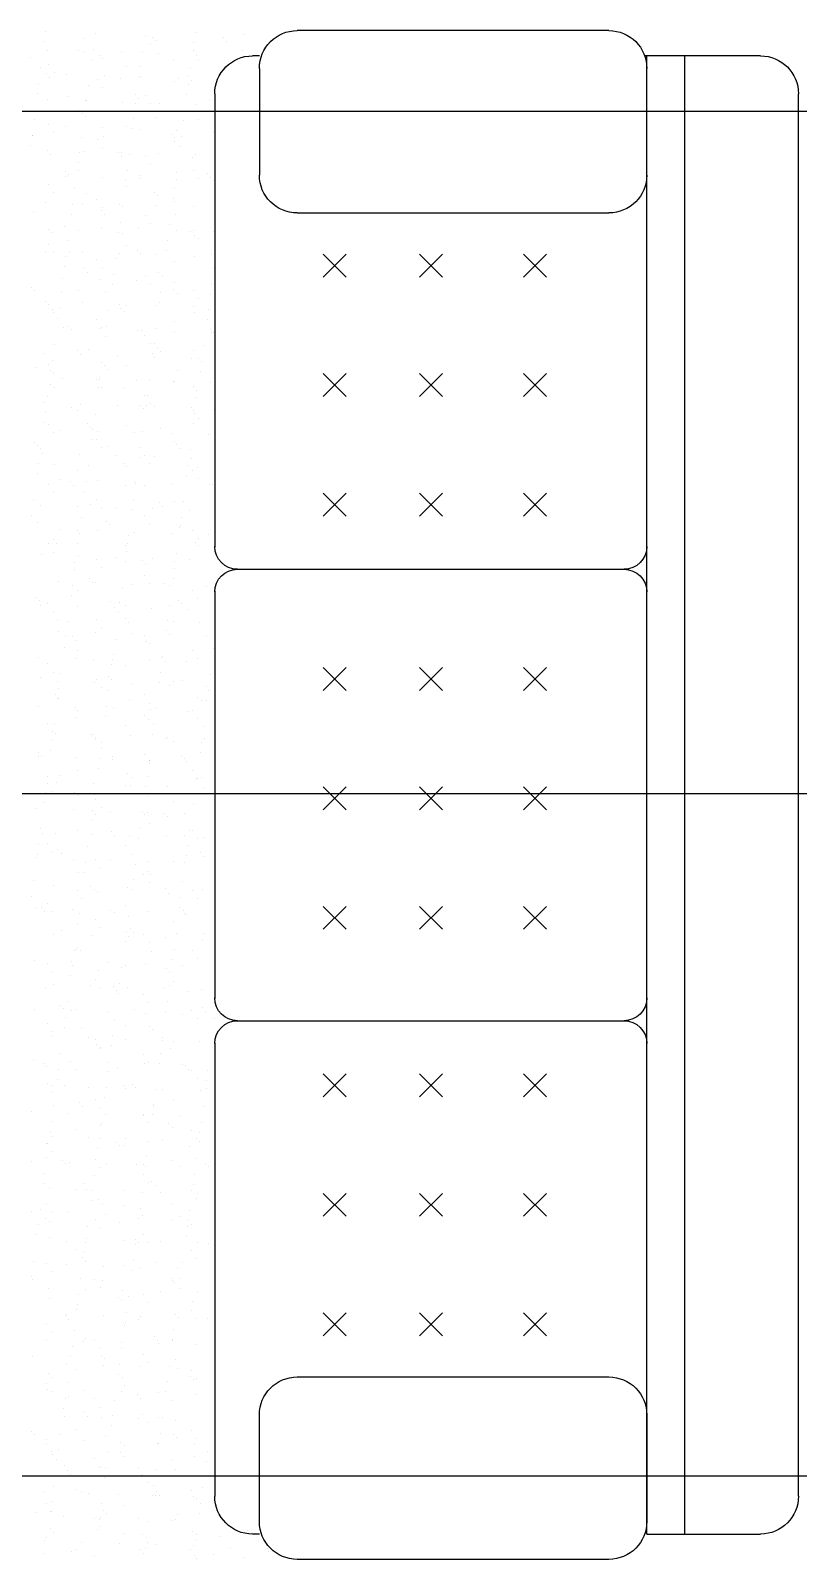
# Model space of a CAD drawing. Header units: millimetres. Extents: x 1203 to 40067, y 460 to 24960.
# Drawn here: x 18216 to 19229, y 14250 to 16267 of the extents above; entities that cross this region are included whole.
import ezdxf

# ---------------------------------------------------------------- set-up
doc = ezdxf.new("R2010")
doc.units = ezdxf.units.MM
for name, color, linetype in [('DOTE', 1, 'Continuous'), ('JJ', 252, 'Continuous'), ('LVTRY', 6, 'Continuous'), ('SPACE', 3, 'Continuous')]:
    doc.layers.add(name, color=color, linetype=linetype)
doc.styles.add('DIM_FONT', font='SIMPLEX.shx', dxfattribs={"width": 0.8})

# ---------------------------------------------------------------- blocks, each defined once
blk = doc.blocks.new('_C0FZY')
at = {"layer": 'JJ', "color": 8}
for p, q in [((250, 83.4), (661.1, 83.4)), ((992.9, 82.3), (992.9, 82.3)), ((730.5, 77.6), (730.5, 77.6)), ((754.8, 69.2), (754.8, 69.2)), ((758.6, 74.5), (758.6, 74.5)), ((795.9, 80.4), (795.9, 80.4)), ((797.6, 67.2), (797.6, 67.2)), ((848, 70.2), (848, 70.2)), ((852.3, 74.8), (852.3, 74.8)), ((854.5, 66.3), (854.5, 66.3)), ((861.3, 77), (861.3, 77)), ((927.5, 79.5), (927.5, 79.5)), ((942.5, 72.6), (942.5, 72.6)), ((994.7, 69.1), (994.7, 69.1)), ((50, 50), (202.8, 50)), ((150, -1900), (150, 50)), ((200, -1900), (200, 50)), ((711.1, 50), (720, 50)), ((733.2, 57), (733.2, 57)), ((790.9, 45.8), (790.9, 45.8)), ((794.5, 50.9), (794.5, 50.9)), ((797.7, 56.5), (797.7, 56.5)), ((824.8, 44.9), (824.8, 44.9)), ((843.5, 52.5), (843.5, 52.5)), ((864.8, 56.1), (864.8, 56.1)), ((892.4, 54.1), (892.4, 54.1)), ((918, 45.9), (918, 45.9)), ((922.3, 50.5), (922.3, 50.5)), ((930.2, 58.9), (930.2, 58.9)), ((932, 45.6), (932, 45.6)), ((941.4, 55.7), (941.4, 55.7)), ((949.6, 57), (949.6, 57)), ((990.3, 57.3), (990.3, 57.3)), ((1012.5, 48.4), (1012.5, 48.4)), ((200, -107.2), (200, 33.4)), ((711.1, 33.4), (711.1, -107.2)), ((802.2, 32.7), (802.2, 32.7)), ((804.6, 22.8), (804.6, 22.8)), ((818, 20.3), (818, 20.3)), ((867, 21.9), (867, 21.9)), ((867.6, 35.4), (867.6, 35.4)), ((869.3, 22.2), (869.3, 22.2)), ((886, 36.5), (886, 36.5)), ((894.8, 20.6), (894.8, 20.6)), ((915.9, 23.5), (915.9, 23.5)), ((964.9, 25.1), (964.9, 25.1)), ((981.8, 28.2), (981.8, 28.2)), ((988, 21.6), (988, 21.6)), ((988.6, 38.9), (988.6, 38.9)), ((992.3, 26.3), (992.3, 26.3)), ((999.2, 34.6), (999.2, 34.6)), ((0, -1850), (0, 0)), ((770, 0), (770, -598.2)), ((800.3, 18.1), (800.3, 18.1)), ((804.9, 12), (804.9, 12)), ((822.4, 16), (822.4, 16)), ((918.2, 7.7), (918.2, 7.7)), ((925, 18.4), (925, 18.4)), ((936.5, 11.1), (936.5, 11.1)), ((1001.9, 13.9), (1001.9, 13.9)), ((1003.7, 0.7), (1003.7, 0.7)), ((777.1, -7.2), (777.1, -7.2)), ((794.2, -14.1), (794.2, -14.1)), ((806.6, -1.2), (806.6, -1.2)), ((843.2, -12.5), (843.2, -12.5)), ((854.6, -12.8), (854.6, -12.8)), ((861.4, -2.1), (861.4, -2.1)), ((870.3, -6.2), (870.3, -6.2)), ((873.8, -12.3), (873.8, -12.3)), ((874.6, -1.5), (874.6, -1.5)), ((892.1, -10.9), (892.1, -10.9)), ((939.2, -9.5), (939.2, -9.5)), ((941, -9.3), (941, -9.3)), ((964.8, -3.7), (964.8, -3.7)), ((990, -7.7), (990, -7.7)), ((791, -33.3), (791, -33.3)), ((797.8, -22.6), (797.8, -22.6)), ((811.2, -35.7), (811.2, -35.7)), ((847.1, -31.5), (847.1, -31.5)), ((876.6, -32.9), (876.6, -32.9)), ((940.3, -30.5), (940.3, -30.5)), ((941, -22.7), (941, -22.7)), ((944.6, -25.8), (944.6, -25.8)), ((949.7, -22.1), (949.7, -22.1)), ((988.8, -40.2), (988.8, -40.2)), ((1008.2, -33.8), (1008.2, -33.8)), ((771.6, -49.9), (771.6, -49.9)), ((813.9, -56.4), (813.9, -56.4)), ((820.5, -48.3), (820.5, -48.3)), ((822.6, -58.3), (822.6, -58.3)), ((826.9, -53.6), (826.9, -53.6)), ((869.5, -46.7), (869.5, -46.7)), ((878.3, -46.2), (878.3, -46.2)), ((886.1, -42.6), (886.1, -42.6)), ((917.1, -55.8), (917.1, -55.8)), ((918.4, -45.1), (918.4, -45.1)), ((945.5, -57.2), (945.5, -57.2)), ((967.3, -43.5), (967.3, -43.5)), ((982, -50.9), (982, -50.9)), ((1010.3, -54.8), (1010.3, -54.8)), ((1010.9, -54.5), (1010.9, -54.5)), ((795.1, -80.6), (795.1, -80.6)), ((815.6, -69.6), (815.6, -69.6)), ((822.5, -63.1), (822.5, -63.1)), ((844, -79), (844, -79)), ((882.8, -80.7), (882.8, -80.7)), ((893, -77.4), (893, -77.4)), ((896.9, -77.9), (896.9, -77.9)), ((918.3, -71.4), (918.3, -71.4)), ((925.2, -60.7), (925.2, -60.7)), ((941.9, -75.8), (941.9, -75.8)), ((948.2, -77.9), (948.2, -77.9)), ((987.1, -80.1), (987.1, -80.1)), ((990.8, -74.2), (990.8, -74.2)), ((1012.7, -67.7), (1012.7, -67.7)), ((799.4, -83.5), (799.4, -83.5)), ((854.7, -91.9), (854.7, -91.9)), ((861.6, -81.2), (861.6, -81.2)), ((892.6, -82.5), (892.6, -82.5)), ((950, -91.1), (950, -91.1)), ((771.3, -114.9), (771.3, -114.9)), ((774.9, -110.3), (774.9, -110.3)), ((779.2, -105.6), (779.2, -105.6)), ((791.1, -112.4), (791.1, -112.4)), ((798, -101.7), (798, -101.7)), ((820.2, -104.1), (820.2, -104.1)), ((820.2, -113.3), (820.2, -113.3)), ((869.1, -111.7), (869.1, -111.7)), ((869.4, -107.8), (869.4, -107.8)), ((885.6, -101.3), (885.6, -101.3)), ((887.3, -114.5), (887.3, -114.5)), ((918.1, -110.1), (918.1, -110.1)), ((949.9, -101.2), (949.9, -101.2)), ((962.6, -106.8), (962.6, -106.8)), ((966.9, -102.2), (966.9, -102.2)), ((967, -108.5), (967, -108.5)), ((988.9, -119.3), (988.9, -119.3)), ((822.9, -124.7), (822.9, -124.7)), ((824.6, -137.9), (824.6, -137.9)), ((844.9, -134.6), (844.9, -134.6)), ((849.2, -129.9), (849.2, -129.9)), ((886.3, -121.7), (886.3, -121.7)), ((925.3, -139.8), (925.3, -139.8)), ((939.4, -132.1), (939.4, -132.1)), ((954.5, -125.6), (954.5, -125.6)), ((982.1, -130), (982.1, -130)), ((661.1, -157.2), (250, -157.2)), ((797.5, -149.2), (797.5, -149.2)), ((821.7, -159.9), (821.7, -159.9)), ((822.7, -142.2), (822.7, -142.2)), ((846.5, -147.6), (846.5, -147.6)), ((861.7, -160.3), (861.7, -160.3)), ((891.8, -149), (891.8, -149)), ((895.4, -146), (895.4, -146)), ((914.9, -158.9), (914.9, -158.9)), ((918.5, -150.5), (918.5, -150.5)), ((919.2, -154.2), (919.2, -154.2)), ((944.4, -144.4), (944.4, -144.4)), ((957.2, -146.3), (957.2, -146.3)), ((959, -159.5), (959, -159.5)), ((993.3, -142.8), (993.3, -142.8)), ((1009.4, -156.4), (1009.4, -156.4)), ((772.1, -181.4), (772.1, -181.4)), ((798.1, -180.8), (798.1, -180.8)), ((821, -179.8), (821, -179.8)), ((829.2, -172.4), (829.2, -172.4)), ((854.9, -171), (854.9, -171)), ((870, -178.2), (870, -178.2)), ((894.6, -169.7), (894.6, -169.7)), ((918.9, -176.6), (918.9, -176.6)), ((950, -180.3), (950, -180.3)), ((967.9, -175), (967.9, -175)), ((989.2, -178.5), (989.2, -178.5)), ((791.3, -191.5), (791.3, -191.5)), ((797.2, -186.7), (797.2, -186.7)), ((801.5, -182), (801.5, -182)), ((831.9, -193.1), (831.9, -193.1)), ((886.4, -200.8), (886.4, -200.8)), ((891.7, -184.2), (891.7, -184.2)), ((896.3, -182.9), (896.3, -182.9)), ((963.5, -194), (963.5, -194)), ((984.9, -183.2), (984.9, -183.2)), ((989.1, -198.4), (989.1, -198.4)), ((362.5, -241.8), (332.3, -211.6)), ((362.5, -211.6), (332.3, -241.8)), ((499.7, -241.8), (469.5, -211.6)), ((499.7, -211.6), (469.5, -241.8)), ((626.7, -241.8), (596.5, -211.6)), ((626.7, -211.6), (596.5, -241.8)), ((774, -212), (774, -212)), ((797.2, -214.2), (797.2, -214.2)), ((822.8, -221.3), (822.8, -221.3)), ((833.6, -206.3), (833.6, -206.3)), ((846.2, -212.6), (846.2, -212.6)), ((867.2, -211), (867.2, -211)), ((871.5, -206.3), (871.5, -206.3)), ((895.1, -211), (895.1, -211)), ((900.8, -217.4), (900.8, -217.4)), ((925.5, -218.9), (925.5, -218.9)), ((944.1, -209.4), (944.1, -209.4)), ((961.7, -208.5), (961.7, -208.5)), ((966.2, -214.6), (966.2, -214.6)), ((982.2, -209.1), (982.2, -209.1)), ((993, -207.8), (993, -207.8)), ((770.9, -229.7), (770.9, -229.7)), ((838.2, -240.8), (838.2, -240.8)), ((844, -236.2), (844, -236.2)), ((861.9, -239.4), (861.9, -239.4)), ((903.6, -238), (903.6, -238)), ((918.6, -229.6), (918.6, -229.6)), ((937.2, -235.3), (937.2, -235.3)), ((941.5, -230.6), (941.5, -230.6)), ((968, -227.8), (968, -227.8)), ((774.6, -250), (774.6, -250)), ((798.3, -259.9), (798.3, -259.9)), ((823.5, -248.4), (823.5, -248.4)), ((823.8, -258.3), (823.8, -258.3)), ((840.9, -261.5), (840.9, -261.5)), ((855, -250.1), (855, -250.1)), ((872.5, -246.8), (872.5, -246.8)), ((905.3, -251.3), (905.3, -251.3)), ((914, -260.5), (914, -260.5)), ((921.4, -245.2), (921.4, -245.2)), ((950.2, -259.4), (950.2, -259.4)), ((970.3, -243.6), (970.3, -243.6)), ((1007.2, -259.6), (1007.2, -259.6)), ((1011.5, -254.9), (1011.5, -254.9)), ((775.5, -264.2), (775.5, -264.2)), ((791.4, -270.6), (791.4, -270.6)), ((798.1, -280.6), (798.1, -280.6)), ((819.5, -263), (819.5, -263)), ((842.6, -274.7), (842.6, -274.7)), ((847, -279), (847, -279)), ((886.6, -279.9), (886.6, -279.9)), ((896, -277.4), (896, -277.4)), ((944.9, -275.8), (944.9, -275.8)), ((972.5, -262.3), (972.5, -262.3)), ((989.2, -277.5), (989.2, -277.5)), ((993.8, -274.2), (993.8, -274.2)), ((778.2, -284.9), (778.2, -284.9)), ((779.9, -298.1), (779.9, -298.1)), ((796.3, -288.3), (796.3, -288.3)), ((823, -300.4), (823, -300.4)), ((889.5, -287.3), (889.5, -287.3)), ((893.8, -282.6), (893.8, -282.6)), ((909.8, -285.8), (909.8, -285.8)), ((925.6, -298), (925.6, -298)), ((975.2, -283), (975.2, -283)), ((977, -296.2), (977, -296.2)), ((982.4, -288.2), (982.4, -288.2)), ((984, -284.8), (984, -284.8)), ((771.8, -315.1), (771.8, -315.1)), ((774.3, -315), (774.3, -315)), ((776, -310.4), (776, -310.4)), ((823.2, -313.4), (823.2, -313.4)), ((847.2, -309.2), (847.2, -309.2)), ((862, -318.5), (862, -318.5)), ((866.3, -312.6), (866.3, -312.6)), ((872.1, -311.8), (872.1, -311.8)), ((912.6, -306.4), (912.6, -306.4)), ((914.3, -319.6), (914.3, -319.6)), ((918.8, -308.7), (918.8, -308.7)), ((921.1, -310.2), (921.1, -310.2)), ((959.5, -311.6), (959.5, -311.6)), ((963.7, -306.9), (963.7, -306.9)), ((970, -308.6), (970, -308.6)), ((784.5, -332.6), (784.5, -332.6)), ((798.4, -339), (798.4, -339)), ((841.8, -339.4), (841.8, -339.4)), ((846, -334.7), (846, -334.7)), ((849.9, -329.8), (849.9, -329.8)), ((855.2, -329.2), (855.2, -329.2)), ((936.3, -336.9), (936.3, -336.9)), ((950.3, -338.5), (950.3, -338.5)), ((981.5, -330.7), (981.5, -330.7)), ((996.3, -342.8), (996.3, -342.8)), ((787.2, -353.3), (787.2, -353.3)), ((791.6, -349.7), (791.6, -349.7)), ((800.6, -349.2), (800.6, -349.2)), ((849.5, -347.6), (849.5, -347.6)), ((851.6, -343.1), (851.6, -343.1)), ((886.7, -359), (886.7, -359)), ((898.4, -346), (898.4, -346)), ((916, -359), (916, -359)), ((918.8, -354.1), (918.8, -354.1)), ((947.4, -344.4), (947.4, -344.4)), ((984.2, -351.4), (984.2, -351.4)), ((989.4, -356.6), (989.4, -356.6)), ((1006.3, -361.2), (1006.3, -361.2)), ((362.5, -369.2), (332.3, -399.4)), ((362.5, -399.4), (332.3, -369.2)), ((499.7, -399.4), (469.5, -369.2)), ((499.7, -369.2), (469.5, -399.4)), ((626.7, -399.4), (596.5, -369.2)), ((626.7, -369.2), (596.5, -399.4)), ((775.1, -381.5), (775.1, -381.5)), ((788.9, -366.5), (788.9, -366.5)), ((818.6, -364.7), (818.6, -364.7)), ((823.1, -379.5), (823.1, -379.5)), ((824.1, -379.9), (824.1, -379.9)), ((856.2, -377.6), (856.2, -377.6)), ((873, -378.3), (873, -378.3)), ((911.8, -363.7), (911.8, -363.7)), ((921.6, -374.8), (921.6, -374.8)), ((921.9, -376.7), (921.9, -376.7)), ((925.7, -377.1), (925.7, -377.1)), ((970.9, -375.1), (970.9, -375.1)), ((982.5, -367.3), (982.5, -367.3)), ((986, -364.6), (986, -364.6)), ((793.5, -401), (793.5, -401)), ((794.1, -391.4), (794.1, -391.4)), ((798.3, -386.8), (798.3, -386.8)), ((858.9, -398.2), (858.9, -398.2)), ((862.1, -397.6), (862.1, -397.6)), ((888.6, -389), (888.6, -389)), ((918.9, -387.8), (918.9, -387.8)), ((923.3, -388), (923.3, -388)), ((981.8, -388), (981.8, -388)), ((986, -383.3), (986, -383.3)), ((990.5, -399.1), (990.5, -399.1)), ((770.9, -416.7), (770.9, -416.7)), ((796.2, -421.6), (796.2, -421.6)), ((798.5, -418.1), (798.5, -418.1)), ((800.2, -414.2), (800.2, -414.2)), ((849.2, -412.6), (849.2, -412.6)), ((855.3, -408.3), (855.3, -408.3)), ((860.6, -411.4), (860.6, -411.4)), ((864, -415.7), (864, -415.7)), ((868.3, -411.1), (868.3, -411.1)), ((898.1, -411), (898.1, -411)), ((927.8, -422.5), (927.8, -422.5)), ((947.1, -409.4), (947.1, -409.4)), ((950.5, -417.6), (950.5, -417.6)), ((958.6, -413.3), (958.6, -413.3)), ((993.2, -419.7), (993.2, -419.7)), ((996, -407.8), (996, -407.8)), ((791.7, -428.8), (791.7, -428.8)), ((797.9, -434.8), (797.9, -434.8)), ((840.9, -441), (840.9, -441)), ((886.9, -438.1), (886.9, -438.1)), ((930.6, -443.2), (930.6, -443.2)), ((934, -440), (934, -440)), ((938.3, -435.4), (938.3, -435.4)), ((973.3, -443.7), (973.3, -443.7)), ((989.5, -435.7), (989.5, -435.7)), ((995, -433), (995, -433)), ((777.6, -450.1), (777.6, -450.1)), ((820.6, -463.1), (820.6, -463.1)), ((823.2, -458.6), (823.2, -458.6)), ((826.5, -448.5), (826.5, -448.5)), ((865.2, -445.9), (865.2, -445.9)), ((875.5, -446.9), (875.5, -446.9)), ((924.4, -445.3), (924.4, -445.3)), ((925.9, -456.2), (925.9, -456.2)), ((932.3, -456.4), (932.3, -456.4)), ((982.7, -446.4), (982.7, -446.4)), ((1008.3, -459.6), (1008.3, -459.6)), ((801.1, -480.7), (801.1, -480.7)), ((802.5, -469.3), (802.5, -469.3)), ((816.3, -467.8), (816.3, -467.8)), ((850, -479.1), (850, -479.1)), ((862.3, -476.7), (862.3, -476.7)), ((867.9, -466.6), (867.9, -466.6)), ((869.6, -479.8), (869.6, -479.8)), ((899, -477.5), (899, -477.5)), ((910.9, -465.3), (910.9, -465.3)), ((919.1, -466.9), (919.1, -466.9)), ((947.9, -475.9), (947.9, -475.9)), ((996.9, -474.3), (996.9, -474.3)), ((999.5, -467.5), (999.5, -467.5)), ((1004, -464.3), (1004, -464.3)), ((793.2, -493.1), (793.2, -493.1)), ((798.7, -497.2), (798.7, -497.2)), ((805.2, -490), (805.2, -490)), ((806.9, -503.2), (806.9, -503.2)), ((855.5, -487.4), (855.5, -487.4)), ((886.3, -492.1), (886.3, -492.1)), ((890.6, -487.4), (890.6, -487.4)), ((936.8, -490.9), (936.8, -490.9)), ((950.6, -496.7), (950.6, -496.7)), ((980.9, -489.6), (980.9, -489.6)), ((1002.2, -488.1), (1002.2, -488.1)), ((1004, -501.3), (1004, -501.3)), ((772.9, -515.2), (772.9, -515.2)), ((777.3, -515.1), (777.3, -515.1)), ((791.9, -507.9), (791.9, -507.9)), ((826.2, -513.5), (826.2, -513.5)), ((863.2, -517.4), (863.2, -517.4)), ((874.2, -514.3), (874.2, -514.3)), ((875.2, -511.9), (875.2, -511.9)), ((887, -517.2), (887, -517.2)), ((924.1, -510.3), (924.1, -510.3)), ((939.6, -511.5), (939.6, -511.5)), ((956.3, -516.4), (956.3, -516.4)), ((960.6, -511.7), (960.6, -511.7)), ((973, -508.7), (973, -508.7)), ((989.6, -514.8), (989.6, -514.8)), ((362.5, -557), (332.3, -526.8)), ((362.5, -526.8), (332.3, -557)), ((499.7, -557), (469.5, -526.8)), ((499.7, -526.8), (469.5, -557)), ((626.7, -557), (596.5, -526.8)), ((626.7, -526.8), (596.5, -557)), ((811.5, -537.7), (811.5, -537.7)), ((823.4, -537.7), (823.4, -537.7)), ((838.6, -544.2), (838.6, -544.2)), ((842.9, -539.5), (842.9, -539.5)), ((876.9, -534.9), (876.9, -534.9)), ((926, -535.3), (926, -535.3)), ((933.2, -541.7), (933.2, -541.7)), ((941.3, -524.8), (941.3, -524.8)), ((950.4, -544.5), (950.4, -544.5)), ((982.8, -525.5), (982.8, -525.5)), ((999.3, -542.9), (999.3, -542.9)), ((1008.5, -535.8), (1008.5, -535.8)), ((803.6, -549.3), (803.6, -549.3)), ((814.2, -558.4), (814.2, -558.4)), ((852.5, -547.7), (852.5, -547.7)), ((862.4, -555.8), (862.4, -555.8)), ((878.6, -548.2), (878.6, -548.2)), ((901.4, -546.1), (901.4, -546.1)), ((912.9, -563.8), (912.9, -563.8)), ((919.2, -546), (919.2, -546)), ((945.8, -559.3), (945.8, -559.3)), ((1011.2, -556.5), (1011.2, -556.5)), ((778.1, -581.5), (778.1, -581.5)), ((798.8, -576.3), (798.8, -576.3)), ((815.5, -569.4), (815.5, -569.4)), ((815.9, -571.6), (815.9, -571.6)), ((827.1, -579.9), (827.1, -579.9)), ((855.6, -566.5), (855.6, -566.5)), ((876, -578.3), (876, -578.3)), ((883.2, -582.7), (883.2, -582.7)), ((908.6, -568.4), (908.6, -568.4)), ((924.9, -576.7), (924.9, -576.7)), ((948.6, -579.9), (948.6, -579.9)), ((950.7, -575.8), (950.7, -575.8)), ((973.9, -575.1), (973.9, -575.1)), ((1003.2, -566), (1003.2, -566)), ((790.9, -596.2), (790.9, -596.2)), ((792, -587), (792, -587)), ((795.2, -591.5), (795.2, -591.5)), ((885.5, -593.7), (885.5, -593.7)), ((885.9, -603.3), (885.9, -603.3)), ((887.1, -596.3), (887.1, -596.3)), ((950.3, -593.1), (950.3, -593.1)), ((978.6, -592.7), (978.6, -592.7)), ((982.9, -588.1), (982.9, -588.1)), ((983, -604.6), (983, -604.6)), ((989.8, -593.9), (989.8, -593.9)), ((803.2, -614.3), (803.2, -614.3)), ((820.5, -606.1), (820.5, -606.1)), ((823.5, -616.8), (823.5, -616.8)), ((852.2, -612.7), (852.2, -612.7)), ((860.9, -620.5), (860.9, -620.5)), ((865.2, -615.8), (865.2, -615.8)), ((887.6, -616.5), (887.6, -616.5)), ((901.1, -611.1), (901.1, -611.1)), ((919.4, -625.1), (919.4, -625.1)), ((926.2, -614.4), (926.2, -614.4)), ((950.1, -609.5), (950.1, -609.5)), ((955.5, -618), (955.5, -618)), ((999, -607.9), (999, -607.9)), ((740, -627.2), (230, -627.2)), ((823.2, -626.7), (823.2, -626.7)), ((824.9, -640), (824.9, -640)), ((862.6, -634.9), (862.6, -634.9)), ((927.4, -645.3), (927.4, -645.3)), ((930.9, -644.8), (930.9, -644.8)), ((935.2, -640.1), (935.2, -640.1)), ((954.8, -627.6), (954.8, -627.6)), ((976.4, -643.7), (976.4, -643.7)), ((770, -656.3), (770, -1193.7)), ((780.6, -650.1), (780.6, -650.1)), ((799, -655.4), (799, -655.4)), ((829.5, -648.5), (829.5, -648.5)), ((837.8, -645.8), (837.8, -645.8)), ((855.7, -645.6), (855.7, -645.6)), ((878.5, -646.9), (878.5, -646.9)), ((892.2, -651), (892.2, -651)), ((950.9, -654.9), (950.9, -654.9)), ((957.6, -648.3), (957.6, -648.3)), ((959.3, -661.5), (959.3, -661.5)), ((1005.2, -664.4), (1005.2, -664.4)), ((792.1, -666.1), (792.1, -666.1)), ((804.1, -680.8), (804.1, -680.8)), ((813.2, -672.6), (813.2, -672.6)), ((817.5, -667.9), (817.5, -667.9)), ((829.5, -674.5), (829.5, -674.5)), ((853, -679.2), (853, -679.2)), ((887.3, -675.4), (887.3, -675.4)), ((894.9, -671.7), (894.9, -671.7)), ((896.6, -684.9), (896.6, -684.9)), ((902, -677.6), (902, -677.6)), ((907.8, -670.1), (907.8, -670.1)), ((950.9, -676), (950.9, -676)), ((983.1, -683.7), (983.1, -683.7)), ((989.9, -673), (989.9, -673)), ((999.9, -674.4), (999.9, -674.4)), ((1000.9, -669.1), (1000.9, -669.1)), ((790.1, -697.9), (790.1, -697.9)), ((823.7, -695.9), (823.7, -695.9)), ((832.2, -695.1), (832.2, -695.1)), ((883.2, -696.9), (883.2, -696.9)), ((887.5, -692.2), (887.5, -692.2)), ((919.5, -704.2), (919.5, -704.2)), ((926.3, -693.5), (926.3, -693.5)), ((963.9, -696), (963.9, -696)), ((977.8, -694.4), (977.8, -694.4)), ((780.3, -715.1), (780.3, -715.1)), ((829.2, -713.5), (829.2, -713.5)), ((833.9, -708.3), (833.9, -708.3)), ((855.9, -724.7), (855.9, -724.7)), ((860.1, -722.1), (860.1, -722.1)), ((862.7, -714), (862.7, -714)), ((878.2, -711.9), (878.2, -711.9)), ((901.2, -719.4), (901.2, -719.4)), ((927.1, -710.3), (927.1, -710.3)), ((953.2, -721.2), (953.2, -721.2)), ((957.5, -716.5), (957.5, -716.5)), ((966.6, -716.6), (966.6, -716.6)), ((976, -708.7), (976, -708.7)), ((771.3, -731.7), (771.3, -731.7)), ((792.3, -745.2), (792.3, -745.2)), ((799.1, -734.5), (799.1, -734.5)), ((838.5, -742.8), (838.5, -742.8)), ((839.8, -744.2), (839.8, -744.2)), ((903.9, -740.1), (903.9, -740.1)), ((904.4, -746.2), (904.4, -746.2)), ((951, -734), (951, -734)), ((953.4, -744.6), (953.4, -744.6)), ((968.3, -729.9), (968.3, -729.9)), ((1002.3, -743), (1002.3, -743)), ((362.5, -756.8), (332.3, -787)), ((362.5, -787), (332.3, -756.8)), ((499.7, -756.8), (469.5, -787)), ((499.7, -787), (469.5, -756.8)), ((626.7, -756.8), (596.5, -787)), ((626.7, -787), (596.5, -756.8)), ((775.8, -766.2), (775.8, -766.2)), ((806.6, -749.4), (806.6, -749.4)), ((835.5, -748.9), (835.5, -748.9)), ((841.2, -763.5), (841.2, -763.5)), ((855.5, -747.8), (855.5, -747.8)), ((887.4, -754.5), (887.4, -754.5)), ((905.6, -753.3), (905.6, -753.3)), ((930.1, -746.4), (930.1, -746.4)), ((972.9, -764.4), (972.9, -764.4)), ((983.2, -762.8), (983.2, -762.8)), ((990.1, -752), (990.1, -752)), ((781.1, -781.6), (781.1, -781.6)), ((812.4, -774.2), (812.4, -774.2)), ((823.8, -775), (823.8, -775)), ((830.1, -780), (830.1, -780)), ((842.9, -776.7), (842.9, -776.7)), ((879, -778.4), (879, -778.4)), ((905.5, -773.2), (905.5, -773.2)), ((909.8, -768.5), (909.8, -768.5)), ((919.6, -783.3), (919.6, -783.3)), ((926.5, -772.6), (926.5, -772.6)), ((928, -776.8), (928, -776.8)), ((975.6, -785), (975.6, -785)), ((976.9, -775.2), (976.9, -775.2)), ((1000.1, -770.7), (1000.1, -770.7)), ((778.5, -786.9), (778.5, -786.9)), ((780.3, -800.1), (780.3, -800.1)), ((787.8, -801), (787.8, -801)), ((792.1, -796.3), (792.1, -796.3)), ((856, -803.8), (856, -803.8)), ((862.9, -793.1), (862.9, -793.1)), ((882.4, -798.5), (882.4, -798.5)), ((910.2, -787.8), (910.2, -787.8)), ((975.5, -797.5), (975.5, -797.5)), ((977.3, -798.2), (977.3, -798.2)), ((979.8, -792.8), (979.8, -792.8)), ((792.4, -824.3), (792.4, -824.3)), ((799.3, -813.6), (799.3, -813.6)), ((806.3, -814.4), (806.3, -814.4)), ((847.5, -811.2), (847.5, -811.2)), ((855.2, -812.8), (855.2, -812.8)), ((857.8, -825.3), (857.8, -825.3)), ((862.1, -820.6), (862.1, -820.6)), ((904.1, -811.2), (904.1, -811.2)), ((912.9, -808.4), (912.9, -808.4)), ((914.6, -821.7), (914.6, -821.7)), ((951.2, -813.1), (951.2, -813.1)), ((952.3, -822.8), (952.3, -822.8)), ((953.1, -809.6), (953.1, -809.6)), ((1002, -808), (1002, -808)), ((784.8, -834.6), (784.8, -834.6)), ((850.2, -831.9), (850.2, -831.9)), ((851.9, -845.1), (851.9, -845.1)), ((881.5, -847), (881.5, -847)), ((887.6, -833.6), (887.6, -833.6)), ((930.4, -845.4), (930.4, -845.4)), ((932.1, -844.9), (932.1, -844.9)), ((979.4, -843.8), (979.4, -843.8)), ((981.9, -832.7), (981.9, -832.7)), ((983.4, -841.9), (983.4, -841.9)), ((990.2, -831.1), (990.2, -831.1)), ((783.6, -850.2), (783.6, -850.2)), ((787.5, -855.3), (787.5, -855.3)), ((824, -854.1), (824, -854.1)), ((832.5, -848.6), (832.5, -848.6)), ((834.6, -850.6), (834.6, -850.6)), ((919.2, -856.2), (919.2, -856.2)), ((919.8, -862.4), (919.8, -862.4)), ((926.6, -851.7), (926.6, -851.7)), ((927.8, -849.6), (927.8, -849.6)), ((984.6, -853.4), (984.6, -853.4)), ((986.3, -866.6), (986.3, -866.6)), ((789.3, -868.5), (789.3, -868.5)), ((807.1, -880.8), (807.1, -880.8)), ((810.1, -877.3), (810.1, -877.3)), ((814.4, -872.7), (814.4, -872.7)), ((856, -879.2), (856, -879.2)), ((856.2, -882.9), (856.2, -882.9)), ((856.5, -879.6), (856.5, -879.6)), ((863, -872.2), (863, -872.2)), ((904.6, -874.9), (904.6, -874.9)), ((905, -877.6), (905, -877.6)), ((921.9, -876.8), (921.9, -876.8)), ((953.9, -876), (953.9, -876)), ((997.8, -873.9), (997.8, -873.9)), ((1002.1, -869.2), (1002.1, -869.2)), ((1002.9, -874.4), (1002.9, -874.4)), ((786.9, -902.6), (786.9, -902.6)), ((792.6, -903.4), (792.6, -903.4)), ((793.8, -903), (793.8, -903)), ((799.4, -892.7), (799.4, -892.7)), ((859.2, -900.2), (859.2, -900.2)), ((880.1, -901.6), (880.1, -901.6)), ((884.4, -897), (884.4, -897)), ((923.6, -890), (923.6, -890)), ((951.3, -892.2), (951.3, -892.2)), ((974.6, -899.2), (974.6, -899.2)), ((990.9, -901.1), (990.9, -901.1)), ((362.5, -944.6), (332.3, -914.4)), ((362.5, -914.4), (332.3, -944.6)), ((499.7, -914.4), (469.5, -944.6)), ((499.7, -944.6), (469.5, -914.4)), ((626.7, -914.4), (596.5, -944.6)), ((626.7, -944.6), (596.5, -914.4)), ((783.3, -915.2), (783.3, -915.2)), ((796.5, -923.6), (796.5, -923.6)), ((832.2, -913.6), (832.2, -913.6)), ((856.9, -926.9), (856.9, -926.9)), ((860.9, -913.4), (860.9, -913.4)), ((881.2, -912), (881.2, -912)), ((887.7, -912.7), (887.7, -912.7)), ((928.2, -924.5), (928.2, -924.5)), ((930.1, -910.4), (930.1, -910.4)), ((950.1, -925.9), (950.1, -925.9)), ((954.4, -921.3), (954.4, -921.3)), ((979.1, -908.8), (979.1, -908.8)), ((983.5, -921), (983.5, -921)), ((990.4, -910.2), (990.4, -910.2)), ((993.6, -921.8), (993.6, -921.8)), ((798.3, -936.9), (798.3, -936.9)), ((824.1, -933.2), (824.1, -933.2)), ((858.5, -947.8), (858.5, -947.8)), ((907.5, -946.2), (907.5, -946.2)), ((919.9, -941.5), (919.9, -941.5)), ((926.8, -930.8), (926.8, -930.8)), ((930.9, -945.2), (930.9, -945.2)), ((956.4, -944.6), (956.4, -944.6)), ((995.3, -935), (995.3, -935)), ((1005.3, -943), (1005.3, -943)), ((809.6, -949.4), (809.6, -949.4)), ((832.4, -953.7), (832.4, -953.7)), ((836.7, -949), (836.7, -949)), ((856.3, -962), (856.3, -962)), ((863.1, -951.3), (863.1, -951.3)), ((865.5, -947.9), (865.5, -947.9)), ((926.9, -951.2), (926.9, -951.2)), ((932.6, -958.4), (932.6, -958.4)), ((784.1, -981.7), (784.1, -981.7)), ((792.7, -982.5), (792.7, -982.5)), ((799.5, -971.8), (799.5, -971.8)), ((802.8, -971.4), (802.8, -971.4)), ((809.2, -979), (809.2, -979)), ((833.1, -980.1), (833.1, -980.1)), ((868.2, -968.6), (868.2, -968.6)), ((870, -981.8), (870, -981.8)), ((882, -978.5), (882, -978.5)), ((902.4, -978), (902.4, -978)), ((906.7, -973.3), (906.7, -973.3)), ((931, -976.9), (931, -976.9)), ((951.5, -971.3), (951.5, -971.3)), ((979.9, -975.3), (979.9, -975.3)), ((996.9, -975.5), (996.9, -975.5)), ((999.9, -969.5), (999.9, -969.5)), ((784.7, -1005.8), (784.7, -1005.8)), ((789, -1001.1), (789, -1001.1)), ((805.5, -992), (805.5, -992)), ((807.3, -1005.2), (807.3, -1005.2)), ((879.2, -1003.3), (879.2, -1003.3)), ((887.9, -991.8), (887.9, -991.8)), ((937.2, -992.9), (937.2, -992.9)), ((972.4, -1002.3), (972.4, -1002.3)), ((976.7, -997.6), (976.7, -997.6)), ((983.7, -1000.1), (983.7, -1000.1)), ((990.5, -989.3), (990.5, -989.3)), ((1002.6, -990.1), (1002.6, -990.1)), ((1004.3, -1003.3), (1004.3, -1003.3)), ((1005, -1008), (1005, -1008)), ((809.3, -1014.4), (809.3, -1014.4)), ((824.3, -1012.3), (824.3, -1012.3)), ((858.2, -1012.8), (858.2, -1012.8)), ((859, -1025.4), (859, -1025.4)), ((874.5, -1016.3), (874.5, -1016.3)), ((907.1, -1011.2), (907.1, -1011.2)), ((920.1, -1020.6), (920.1, -1020.6)), ((926.9, -1009.9), (926.9, -1009.9)), ((939.9, -1013.5), (939.9, -1013.5)), ((941.6, -1026.8), (941.6, -1026.8)), ((949.2, -1027.6), (949.2, -1027.6)), ((956.1, -1009.6), (956.1, -1009.6)), ((811.8, -1039.7), (811.8, -1039.7)), ((835.5, -1048.7), (835.5, -1048.7)), ((854.7, -1030.1), (854.7, -1030.1)), ((856.5, -1041.1), (856.5, -1041.1)), ((863.3, -1030.4), (863.3, -1030.4)), ((877.2, -1037), (877.2, -1037)), ((884.5, -1047.1), (884.5, -1047.1)), ((933.4, -1045.5), (933.4, -1045.5)), ((982.4, -1043.9), (982.4, -1043.9)), ((1008.9, -1037.8), (1008.9, -1037.8)), ((786.6, -1050.3), (786.6, -1050.3)), ((792.9, -1061.6), (792.9, -1061.6)), ((799.7, -1050.9), (799.7, -1050.9)), ((814.5, -1060.4), (814.5, -1060.4)), ((831.5, -1055.3), (831.5, -1055.3)), ((879, -1050.2), (879, -1050.2)), ((924.7, -1054.3), (924.7, -1054.3)), ((929, -1049.7), (929, -1049.7)), ((946.2, -1061.3), (946.2, -1061.3)), ((951.6, -1050.4), (951.6, -1050.4)), ((990.6, -1068.4), (990.6, -1068.4)), ((1011.6, -1058.5), (1011.6, -1058.5)), ((362.5, -1072), (332.3, -1102.1)), ((362.5, -1102.1), (332.3, -1072)), ((499.7, -1072), (469.5, -1102.1)), ((499.7, -1102.1), (469.5, -1072)), ((626.7, -1072), (596.5, -1102.1)), ((626.7, -1102.1), (596.5, -1072)), ((807, -1082.1), (807, -1082.1)), ((810.1, -1080.9), (810.1, -1080.9)), ((811.3, -1077.4), (811.3, -1077.4)), ((816.3, -1073.6), (816.3, -1073.6)), ((859.1, -1079.3), (859.1, -1079.3)), ((883.5, -1084.7), (883.5, -1084.7)), ((888, -1070.9), (888, -1070.9)), ((901.5, -1079.6), (901.5, -1079.6)), ((908, -1077.7), (908, -1077.7)), ((927, -1089), (927, -1089)), ((948.9, -1081.9), (948.9, -1081.9)), ((956.9, -1076.1), (956.9, -1076.1)), ((983.8, -1079.2), (983.8, -1079.2)), ((994.7, -1078.6), (994.7, -1078.6)), ((999, -1074), (999, -1074)), ((1005.9, -1074.5), (1005.9, -1074.5)), ((783.8, -1107.4), (783.8, -1107.4)), ((820.8, -1108.1), (820.8, -1108.1)), ((824.4, -1091.4), (824.4, -1091.4)), ((877, -1106.4), (877, -1106.4)), ((881.3, -1101.7), (881.3, -1101.7)), ((886.2, -1105.3), (886.2, -1105.3)), ((920.2, -1099.7), (920.2, -1099.7)), ((950.6, -1095.1), (950.6, -1095.1)), ((971.5, -1103.9), (971.5, -1103.9)), ((982.1, -1108.8), (982.1, -1108.8)), ((786.3, -1115.2), (786.3, -1115.2)), ((823.5, -1128.8), (823.5, -1128.8)), ((835.2, -1113.6), (835.2, -1113.6)), ((856.6, -1120.2), (856.6, -1120.2)), ((863.4, -1109.5), (863.4, -1109.5)), ((884.2, -1112), (884.2, -1112)), ((888, -1118.6), (888, -1118.6)), ((933.1, -1110.4), (933.1, -1110.4)), ((951.3, -1126), (951.3, -1126)), ((793, -1140.7), (793, -1140.7)), ((799.8, -1130), (799.8, -1130)), ((812.6, -1149.5), (812.6, -1149.5)), ((825.3, -1142), (825.3, -1142)), ((853.8, -1131.7), (853.8, -1131.7)), ((861.5, -1147.9), (861.5, -1147.9)), ((910.5, -1146.3), (910.5, -1146.3)), ((947, -1130.7), (947, -1130.7)), ((951.7, -1129.5), (951.7, -1129.5)), ((955.2, -1129.6), (955.2, -1129.6)), ((959.4, -1144.7), (959.4, -1144.7)), ((990.8, -1147.5), (990.8, -1147.5)), ((1008.3, -1143.1), (1008.3, -1143.1)), ((829.3, -1158.5), (829.3, -1158.5)), ((833.6, -1153.8), (833.6, -1153.8)), ((888.1, -1150), (888.1, -1150)), ((892.5, -1153.1), (892.5, -1153.1)), ((923.8, -1156), (923.8, -1156)), ((927.2, -1168.1), (927.2, -1168.1)), ((957.9, -1150.3), (957.9, -1150.3)), ((959.6, -1163.5), (959.6, -1163.5)), ((984, -1158.3), (984, -1158.3)), ((787.1, -1181.7), (787.1, -1181.7)), ((806.1, -1183.8), (806.1, -1183.8)), ((824.5, -1170.5), (824.5, -1170.5)), ((829.8, -1176.5), (829.8, -1176.5)), ((836.1, -1180.1), (836.1, -1180.1)), ((863.6, -1188.6), (863.6, -1188.6)), ((885, -1178.5), (885, -1178.5)), ((895.2, -1173.7), (895.2, -1173.7)), ((897, -1186.9), (897, -1186.9)), ((899.3, -1182.8), (899.3, -1182.8)), ((903.6, -1178.1), (903.6, -1178.1)), ((920.4, -1178.8), (920.4, -1178.8)), ((934, -1176.9), (934, -1176.9)), ((982.9, -1175.3), (982.9, -1175.3)), ((993.8, -1180.3), (993.8, -1180.3)), ((785.9, -1205.8), (785.9, -1205.8)), ((800, -1209.1), (800, -1209.1)), ((832.5, -1197.1), (832.5, -1197.1)), ((856.8, -1199.3), (856.8, -1199.3)), ((876.1, -1208), (876.1, -1208)), ((951.9, -1208.6), (951.9, -1208.6)), ((959.1, -1209.7), (959.1, -1209.7)), ((964.2, -1198), (964.2, -1198)), ((969.3, -1207.1), (969.3, -1207.1)), ((973.6, -1202.4), (973.6, -1202.4)), ((1008, -1208.1), (1008, -1208.1)), ((740, -1222.8), (230, -1222.8)), ((763.3, -1216.1), (763.3, -1216.1)), ((769.9, -1220.5), (769.9, -1220.5)), ((781.6, -1210.5), (781.6, -1210.5)), ((793.2, -1219.8), (793.2, -1219.8)), ((812.3, -1214.5), (812.3, -1214.5)), ((834.3, -1210.3), (834.3, -1210.3)), ((855.9, -1230.1), (855.9, -1230.1)), ((861.2, -1212.9), (861.2, -1212.9)), ((888.3, -1229.1), (888.3, -1229.1)), ((901.5, -1221.4), (901.5, -1221.4)), ((910.2, -1211.3), (910.2, -1211.3)), ((966.9, -1218.7), (966.9, -1218.7)), ((990.9, -1226.6), (990.9, -1226.6)), ((789.6, -1250.3), (789.6, -1250.3)), ((824.7, -1249.6), (824.7, -1249.6)), ((838.6, -1248.7), (838.6, -1248.7)), ((838.8, -1244.8), (838.8, -1244.8)), ((851.6, -1234.8), (851.6, -1234.8)), ((887.5, -1247.1), (887.5, -1247.1)), ((904.2, -1242.1), (904.2, -1242.1)), ((927.3, -1247.2), (927.3, -1247.2)), ((936.4, -1245.5), (936.4, -1245.5)), ((946.1, -1232.3), (946.1, -1232.3)), ((968.6, -1231.9), (968.6, -1231.9)), ((984.1, -1237.4), (984.1, -1237.4)), ((985.4, -1243.9), (985.4, -1243.9)), ((770, -1251.8), (770, -1850)), ((828.4, -1260.1), (828.4, -1260.1)), ((841.5, -1265.5), (841.5, -1265.5)), ((863.7, -1267.7), (863.7, -1267.7)), ((906, -1255.3), (906, -1255.3)), ((920.5, -1257.9), (920.5, -1257.9)), ((921.6, -1259.1), (921.6, -1259.1)), ((925.9, -1254.4), (925.9, -1254.4)), ((973.2, -1266.4), (973.2, -1266.4)), ((778.9, -1288.9), (778.9, -1288.9)), ((800.1, -1288.2), (800.1, -1288.2)), ((803.9, -1286.9), (803.9, -1286.9)), ((808.2, -1282.2), (808.2, -1282.2)), ((813.1, -1281), (813.1, -1281)), ((843.3, -1278.7), (843.3, -1278.7)), ((856.9, -1278.4), (856.9, -1278.4)), ((862.1, -1279.4), (862.1, -1279.4)), ((898.4, -1284.4), (898.4, -1284.4)), ((910.5, -1289.8), (910.5, -1289.8)), ((911, -1277.8), (911, -1277.8)), ((952, -1287.7), (952, -1287.7)), ((959.9, -1276.2), (959.9, -1276.2)), ((975.9, -1287), (975.9, -1287)), ((991.6, -1283.4), (991.6, -1283.4)), ((995.9, -1278.7), (995.9, -1278.7)), ((1008.9, -1274.6), (1008.9, -1274.6)), ((362.5, -1323.2), (332.3, -1293)), ((362.5, -1293), (332.3, -1323.2)), ((499.7, -1323.2), (469.5, -1293)), ((499.7, -1293), (469.5, -1323.2)), ((626.7, -1323.2), (596.5, -1293)), ((626.7, -1293), (596.5, -1323.2)), ((780.6, -1302.1), (780.6, -1302.1)), ((793.3, -1298.9), (793.3, -1298.9)), ((878.2, -1306.5), (878.2, -1306.5)), ((888.4, -1308.2), (888.4, -1308.2)), ((913.2, -1310.4), (913.2, -1310.4)), ((936.1, -1310.5), (936.1, -1310.5)), ((968.4, -1308.7), (968.4, -1308.7)), ((977.6, -1300.3), (977.6, -1300.3)), ((985.1, -1308.9), (985.1, -1308.9)), ((991.1, -1305.7), (991.1, -1305.7)), ((780.7, -1312.2), (780.7, -1312.2)), ((789.3, -1315.3), (789.3, -1315.3)), ((824.8, -1328.7), (824.8, -1328.7)), ((838.2, -1313.7), (838.2, -1313.7)), ((847.8, -1313.2), (847.8, -1313.2)), ((873.9, -1311.2), (873.9, -1311.2)), ((887.2, -1312.1), (887.2, -1312.1)), ((915, -1323.7), (915, -1323.7)), ((927.5, -1326.3), (927.5, -1326.3)), ((948.2, -1330.8), (948.2, -1330.8)), ((984.3, -1316.5), (984.3, -1316.5)), ((785.1, -1336.6), (785.1, -1336.6)), ((815.6, -1349.6), (815.6, -1349.6)), ((850.5, -1333.9), (850.5, -1333.9)), ((850.7, -1336.5), (850.7, -1336.5)), ((852.3, -1347.1), (852.3, -1347.1)), ((863.9, -1346.8), (863.9, -1346.8)), ((864.5, -1348), (864.5, -1348)), ((913.5, -1346.4), (913.5, -1346.4)), ((920.6, -1337), (920.6, -1337)), ((943.9, -1335.5), (943.9, -1335.5)), ((962.4, -1344.8), (962.4, -1344.8)), ((982.2, -1334.8), (982.2, -1334.8)), ((1011.4, -1343.2), (1011.4, -1343.2)), ((787.9, -1357.3), (787.9, -1357.3)), ((789.6, -1370.5), (789.6, -1370.5)), ((800.3, -1367.3), (800.3, -1367.3)), ((826.2, -1363.2), (826.2, -1363.2)), ((830.5, -1358.6), (830.5, -1358.6)), ((857, -1357.5), (857, -1357.5)), ((919.5, -1358.2), (919.5, -1358.2)), ((920.7, -1360.8), (920.7, -1360.8)), ((952.2, -1366.8), (952.2, -1366.8)), ((984.9, -1355.4), (984.9, -1355.4)), ((986.6, -1368.6), (986.6, -1368.6)), ((790.2, -1381.8), (790.2, -1381.8)), ((793.4, -1378), (793.4, -1378)), ((803, -1388.5), (803, -1388.5)), ((839.1, -1380.2), (839.1, -1380.2)), ((856.8, -1381.6), (856.8, -1381.6)), ((888, -1378.6), (888, -1378.6)), ((888.6, -1387.3), (888.6, -1387.3)), ((896.2, -1387.5), (896.2, -1387.5)), ((900.4, -1382.9), (900.4, -1382.9)), ((922.2, -1378.8), (922.2, -1378.8)), ((937, -1377), (937, -1377)), ((985.9, -1375.4), (985.9, -1375.4)), ((990.7, -1385.1), (990.7, -1385.1)), ((991.2, -1384.8), (991.2, -1384.8)), ((782.7, -1410.6), (782.7, -1410.6)), ((794.1, -1405), (794.1, -1405)), ((825, -1407.8), (825, -1407.8)), ((859.5, -1402.2), (859.5, -1402.2)), ((913.2, -1411.3), (913.2, -1411.3)), ((924, -1392), (924, -1392)), ((927.6, -1405.4), (927.6, -1405.4)), ((962.1, -1409.7), (962.1, -1409.7)), ((970.4, -1407.1), (970.4, -1407.1)), ((984.4, -1395.6), (984.4, -1395.6)), ((991.2, -1403.1), (991.2, -1403.1)), ((1011, -1408.1), (1011, -1408.1)), ((778.5, -1415.3), (778.5, -1415.3)), ((796.9, -1425.7), (796.9, -1425.7)), ((815.3, -1414.5), (815.3, -1414.5)), ((861.3, -1415.5), (861.3, -1415.5)), ((864, -1425.9), (864, -1425.9)), ((864.2, -1412.9), (864.2, -1412.9)), ((873, -1412.8), (873, -1412.8)), ((920.8, -1416.1), (920.8, -1416.1)), ((928.5, -1426.5), (928.5, -1426.5)), ((966.2, -1411.8), (966.2, -1411.8)), ((993.9, -1423.8), (993.9, -1423.8)), ((362.5, -1450.6), (332.3, -1480.8)), ((362.5, -1480.8), (332.3, -1450.6)), ((499.7, -1480.8), (469.5, -1450.6)), ((499.7, -1450.6), (469.5, -1480.8)), ((626.7, -1480.8), (596.5, -1450.6)), ((626.7, -1450.6), (596.5, -1480.8)), ((792.6, -1450.4), (792.6, -1450.4)), ((798.6, -1438.9), (798.6, -1438.9)), ((800.4, -1446.4), (800.4, -1446.4)), ((841.6, -1448.8), (841.6, -1448.8)), ((848.5, -1439.6), (848.5, -1439.6)), ((852.7, -1434.9), (852.7, -1434.9)), ((857.2, -1436.6), (857.2, -1436.6)), ((865.8, -1450), (865.8, -1450)), ((890.5, -1447.2), (890.5, -1447.2)), ((931.2, -1447.2), (931.2, -1447.2)), ((939.4, -1445.6), (939.4, -1445.6)), ((943, -1437.1), (943, -1437.1)), ((952.3, -1445.9), (952.3, -1445.9)), ((988.4, -1444), (988.4, -1444)), ((995.6, -1437), (995.6, -1437)), ((793.6, -1457.1), (793.6, -1457.1)), ((825.3, -1464.9), (825.3, -1464.9)), ((868.5, -1470.6), (868.5, -1470.6)), ((888.7, -1466.4), (888.7, -1466.4)), ((918.5, -1463.9), (918.5, -1463.9)), ((922.7, -1459.2), (922.7, -1459.2)), ((933, -1460.4), (933, -1460.4)), ((991.4, -1463.9), (991.4, -1463.9)), ((1000.2, -1471.5), (1000.2, -1471.5)), ((800.7, -1491.7), (800.7, -1491.7)), ((803.1, -1473.4), (803.1, -1473.4)), ((805, -1487), (805, -1487)), ((816.1, -1481), (816.1, -1481)), ((825.1, -1486.9), (825.1, -1486.9)), ((865.1, -1479.4), (865.1, -1479.4)), ((870.3, -1483.8), (870.3, -1483.8)), ((895.3, -1489.2), (895.3, -1489.2)), ((914, -1477.8), (914, -1477.8)), ((927.8, -1484.5), (927.8, -1484.5)), ((963, -1476.2), (963, -1476.2)), ((984.5, -1474.7), (984.5, -1474.7)), ((988.5, -1488.2), (988.5, -1488.2)), ((992.7, -1483.5), (992.7, -1483.5)), ((1002.9, -1492.1), (1002.9, -1492.1)), ((1011.9, -1474.6), (1011.9, -1474.6)), ((805.9, -1494), (805.9, -1494)), ((807.6, -1507.2), (807.6, -1507.2)), ((864.2, -1505), (864.2, -1505)), ((875, -1511.3), (875, -1511.3)), ((890.2, -1512.2), (890.2, -1512.2)), ((920.9, -1495.2), (920.9, -1495.2)), ((937.5, -1494.9), (937.5, -1494.9)), ((939.1, -1510.6), (939.1, -1510.6)), ((988.1, -1509), (988.1, -1509)), ((1004.6, -1505.4), (1004.6, -1505.4)), ((777.6, -1516.9), (777.6, -1516.9)), ((792.3, -1515.4), (792.3, -1515.4)), ((800.6, -1525.5), (800.6, -1525.5)), ((841.3, -1513.8), (841.3, -1513.8)), ((857.3, -1515.7), (857.3, -1515.7)), ((870.7, -1516), (870.7, -1516)), ((874.8, -1518.3), (874.8, -1518.3)), ((940.2, -1515.6), (940.2, -1515.6)), ((942, -1528.8), (942, -1528.8)), ((952.5, -1525), (952.5, -1525)), ((965.3, -1513.5), (965.3, -1513.5)), ((793.7, -1536.2), (793.7, -1536.2)), ((812.1, -1541.7), (812.1, -1541.7)), ((818.6, -1549.6), (818.6, -1549.6)), ((847.6, -1541.2), (847.6, -1541.2)), ((867.5, -1548), (867.5, -1548)), ((877.5, -1539), (877.5, -1539)), ((879.3, -1552.2), (879.3, -1552.2)), ((888.9, -1545.5), (888.9, -1545.5)), ((916.5, -1546.4), (916.5, -1546.4)), ((940.7, -1540.2), (940.7, -1540.2)), ((945, -1535.6), (945, -1535.6)), ((965.4, -1544.8), (965.4, -1544.8)), ((991.5, -1543), (991.5, -1543)), ((1009.2, -1539.9), (1009.2, -1539.9)), ((814.9, -1562.4), (814.9, -1562.4)), ((823, -1568), (823, -1568)), ((825.3, -1566), (825.3, -1566)), ((827.3, -1563.3), (827.3, -1563.3)), ((917.6, -1565.5), (917.6, -1565.5)), ((927.9, -1563.6), (927.9, -1563.6)), ((946.5, -1563.3), (946.5, -1563.3)), ((984.7, -1553.8), (984.7, -1553.8)), ((1010.7, -1564.5), (1010.7, -1564.5)), ((1011.9, -1560.5), (1011.9, -1560.5)), ((793.2, -1581.9), (793.2, -1581.9)), ((799.9, -1593.3), (799.9, -1593.3)), ((816.6, -1575.6), (816.6, -1575.6)), ((842.1, -1580.3), (842.1, -1580.3)), ((864.3, -1584.1), (864.3, -1584.1)), ((883.8, -1586.7), (883.8, -1586.7)), ((891, -1578.7), (891, -1578.7)), ((893, -1592.3), (893, -1592.3)), ((897.3, -1587.6), (897.3, -1587.6)), ((921.1, -1574.3), (921.1, -1574.3)), ((940, -1577.1), (940, -1577.1)), ((949.2, -1583.9), (949.2, -1583.9)), ((987.6, -1589.8), (987.6, -1589.8)), ((988.9, -1575.5), (988.9, -1575.5)), ((362.5, -1638.4), (332.3, -1608.2)), ((362.5, -1608.2), (332.3, -1638.4)), ((499.7, -1638.4), (469.5, -1608.2)), ((499.7, -1608.2), (469.5, -1638.4)), ((626.7, -1638.4), (596.5, -1608.2)), ((626.7, -1608.2), (596.5, -1638.4)), ((800.7, -1604.6), (800.7, -1604.6)), ((821.1, -1610.1), (821.1, -1610.1)), ((857.5, -1594.8), (857.5, -1594.8)), ((867.2, -1613), (867.2, -1613)), ((886.5, -1607.4), (886.5, -1607.4)), ((916.2, -1611.4), (916.2, -1611.4)), ((951, -1597.2), (951, -1597.2)), ((952.6, -1604.1), (952.6, -1604.1)), ((965.1, -1609.8), (965.1, -1609.8)), ((967.3, -1611.9), (967.3, -1611.9)), ((779.6, -1615.4), (779.6, -1615.4)), ((793.9, -1615.3), (793.9, -1615.3)), ((818.3, -1614.6), (818.3, -1614.6)), ((823.9, -1630.8), (823.9, -1630.8)), ((869.9, -1617.6), (869.9, -1617.6)), ((888.3, -1620.6), (888.3, -1620.6)), ((889, -1624.6), (889, -1624.6)), ((955.5, -1631.7), (955.5, -1631.7)), ((963, -1616.6), (963, -1616.6)), ((984.8, -1632.9), (984.8, -1632.9)), ((991.7, -1622.1), (991.7, -1622.1)), ((795.6, -1650.5), (795.6, -1650.5)), ((825.4, -1645.1), (825.4, -1645.1)), ((825.6, -1644), (825.6, -1644)), ((844.6, -1648.9), (844.6, -1648.9)), ((845.3, -1644.4), (845.3, -1644.4)), ((849.6, -1639.7), (849.6, -1639.7)), ((893.5, -1647.3), (893.5, -1647.3)), ((921.2, -1653.4), (921.2, -1653.4)), ((928, -1642.7), (928, -1642.7)), ((939.9, -1641.9), (939.9, -1641.9)), ((942.5, -1645.7), (942.5, -1645.7)), ((958.2, -1652.3), (958.2, -1652.3)), ((991.4, -1644.1), (991.4, -1644.1)), ((822.2, -1669.7), (822.2, -1669.7)), ((857.6, -1673.9), (857.6, -1673.9)), ((864.4, -1663.2), (864.4, -1663.2)), ((892.8, -1655.1), (892.8, -1655.1)), ((915.3, -1668.7), (915.3, -1668.7)), ((919.6, -1664), (919.6, -1664)), ((960, -1665.5), (960, -1665.5)), ((1009.9, -1666.2), (1009.9, -1666.2)), ((661.1, -1692.8), (250, -1692.8)), ((800.8, -1683.7), (800.8, -1683.7)), ((801.9, -1691.7), (801.9, -1691.7)), ((819.1, -1681.1), (819.1, -1681.1)), ((830.1, -1678.5), (830.1, -1678.5)), ((868.1, -1679.5), (868.1, -1679.5)), ((892.2, -1693.9), (892.2, -1693.9)), ((895.5, -1675.7), (895.5, -1675.7)), ((897.3, -1688.9), (897.3, -1688.9)), ((917, -1677.9), (917, -1677.9)), ((952.8, -1683.2), (952.8, -1683.2)), ((966, -1676.3), (966, -1676.3)), ((985.3, -1693), (985.3, -1693)), ((989.6, -1688.3), (989.6, -1688.3)), ((794, -1694.4), (794, -1694.4)), ((797.6, -1696.4), (797.6, -1696.4)), ((832.9, -1699.1), (832.9, -1699.1)), ((834.6, -1712.4), (834.6, -1712.4)), ((844.3, -1713.8), (844.3, -1713.8)), ((889.2, -1703.7), (889.2, -1703.7)), ((893.2, -1712.2), (893.2, -1712.2)), ((942.1, -1710.6), (942.1, -1710.6)), ((964.5, -1700), (964.5, -1700)), ((985, -1712), (985, -1712)), ((991.1, -1709), (991.1, -1709)), ((991.8, -1701.2), (991.8, -1701.2)), ((795.3, -1715.4), (795.3, -1715.4)), ((825.5, -1724.2), (825.5, -1724.2)), ((867.6, -1720.7), (867.6, -1720.7)), ((871.9, -1716), (871.9, -1716)), ((901.8, -1723.4), (901.8, -1723.4)), ((921.4, -1732.5), (921.4, -1732.5)), ((928.2, -1721.8), (928.2, -1721.8)), ((962.2, -1718.2), (962.2, -1718.2)), ((967.2, -1720.7), (967.2, -1720.7)), ((969, -1733.9), (969, -1733.9)), ((200, -1742.8), (200, -1883.4)), ((711.1, -1883.4), (711.1, -1742.8)), ((821.6, -1749.7), (821.6, -1749.7)), ((839.1, -1746.9), (839.1, -1746.9)), ((844.5, -1746), (844.5, -1746)), ((857.8, -1753), (857.8, -1753)), ((864.6, -1742.3), (864.6, -1742.3)), ((870.5, -1748.1), (870.5, -1748.1)), ((904.5, -1744.1), (904.5, -1744.1)), ((919.5, -1746.5), (919.5, -1746.5)), ((937.6, -1745), (937.6, -1745)), ((941.9, -1740.3), (941.9, -1740.3)), ((968.4, -1744.9), (968.4, -1744.9)), ((794.2, -1773.5), (794.2, -1773.5)), ((801, -1762.8), (801, -1762.8)), ((819.9, -1772.8), (819.9, -1772.8)), ((824.2, -1768.1), (824.2, -1768.1)), ((841.9, -1767.5), (841.9, -1767.5)), ((906.3, -1757.3), (906.3, -1757.3)), ((914.5, -1770.3), (914.5, -1770.3)), ((952.9, -1762.3), (952.9, -1762.3)), ((973.5, -1768.4), (973.5, -1768.4)), ((1007.6, -1769.3), (1007.6, -1769.3)), ((1011.9, -1764.6), (1011.9, -1764.6)), ((779.2, -1790.9), (779.2, -1790.9)), ((796.2, -1781.9), (796.2, -1781.9)), ((843.6, -1780.7), (843.6, -1780.7)), ((845.1, -1780.3), (845.1, -1780.3)), ((889.3, -1782.8), (889.3, -1782.8)), ((894.1, -1778.7), (894.1, -1778.7)), ((894.2, -1792.4), (894.2, -1792.4)), ((910.8, -1791.8), (910.8, -1791.8)), ((943, -1777.1), (943, -1777.1)), ((976.2, -1789), (976.2, -1789)), ((984.5, -1794.6), (984.5, -1794.6)), ((985.1, -1791.1), (985.1, -1791.1)), ((991.9, -1775.5), (991.9, -1775.5)), ((991.9, -1780.3), (991.9, -1780.3)), ((780.9, -1804.2), (780.9, -1804.2)), ((796.8, -1798.1), (796.8, -1798.1)), ((821.3, -1814.7), (821.3, -1814.7)), ((825.7, -1803.3), (825.7, -1803.3)), ((870.2, -1813.1), (870.2, -1813.1)), ((889.9, -1797.1), (889.9, -1797.1)), ((913.5, -1812.5), (913.5, -1812.5)), ((919.2, -1811.5), (919.2, -1811.5)), ((921.5, -1811.6), (921.5, -1811.6)), ((928.3, -1800.9), (928.3, -1800.9)), ((968.1, -1809.9), (968.1, -1809.9)), ((978, -1802.3), (978, -1802.3)), ((848.1, -1815.2), (848.1, -1815.2)), ((857.9, -1832.1), (857.9, -1832.1)), ((864.7, -1821.4), (864.7, -1821.4)), ((866.8, -1822.4), (866.8, -1822.4)), ((915.3, -1825.7), (915.3, -1825.7)), ((959.9, -1821.4), (959.9, -1821.4)), ((964.2, -1816.7), (964.2, -1816.7)), ((785.5, -1838.7), (785.5, -1838.7)), ((794.3, -1852.6), (794.3, -1852.6)), ((798.6, -1850.5), (798.6, -1850.5)), ((801.1, -1841.9), (801.1, -1841.9)), ((842.2, -1849.1), (842.2, -1849.1)), ((846.5, -1844.5), (846.5, -1844.5)), ((847.6, -1848.9), (847.6, -1848.9)), ((850.9, -1835.9), (850.9, -1835.9)), ((852.6, -1849.1), (852.6, -1849.1)), ((896.5, -1847.3), (896.5, -1847.3)), ((936.8, -1846.7), (936.8, -1846.7)), ((945.5, -1845.7), (945.5, -1845.7)), ((953, -1841.4), (953, -1841.4)), ((982.5, -1836.8), (982.5, -1836.8)), ((994.4, -1844.1), (994.4, -1844.1)), ((788.2, -1859.3), (788.2, -1859.3)), ((789.9, -1872.5), (789.9, -1872.5)), ((819.1, -1874.4), (819.1, -1874.4)), ((889.4, -1861.9), (889.4, -1861.9)), ((912.2, -1873.4), (912.2, -1873.4)), ((916.5, -1868.8), (916.5, -1868.8)), ((919.8, -1860.2), (919.8, -1860.2)), ((985.2, -1857.4), (985.2, -1857.4)), ((985.3, -1870.2), (985.3, -1870.2)), ((987, -1870.6), (987, -1870.6)), ((992.1, -1859.4), (992.1, -1859.4)), ((1006.8, -1871), (1006.8, -1871)), ((822.1, -1881.2), (822.1, -1881.2)), ((825.8, -1882.4), (825.8, -1882.4)), ((857.1, -1883.6), (857.1, -1883.6)), ((871.1, -1879.6), (871.1, -1879.6)), ((920, -1878), (920, -1878)), ((921.7, -1890.7), (921.7, -1890.7)), ((922.5, -1880.8), (922.5, -1880.8)), ((924.3, -1894.1), (924.3, -1894.1)), ((928.5, -1880), (928.5, -1880)), ((969, -1876.4), (969, -1876.4)), ((986.5, -1893), (986.5, -1893)), ((200, -1900), (50, -1900)), ((711.1, -1900), (720, -1900)), ((727.2, -1895.9), (727.2, -1895.9)), ((762.2, -1902.9), (762.2, -1902.9)), ((794.5, -1901.2), (794.5, -1901.2)), ((794.5, -1907), (794.5, -1907)), ((798.3, -1915.5), (798.3, -1915.5)), ((798.8, -1896.5), (798.8, -1896.5)), ((847.3, -1913.9), (847.3, -1913.9)), ((858, -1911.2), (858, -1911.2)), ((859.9, -1904.3), (859.9, -1904.3)), ((864.9, -1900.5), (864.9, -1900.5)), ((889, -1898.7), (889, -1898.7)), ((896.2, -1912.3), (896.2, -1912.3)), ((945.2, -1910.7), (945.2, -1910.7)), ((982.2, -1897.7), (982.2, -1897.7)), ((991.5, -1905.1), (991.5, -1905.1)), ((994.1, -1909.1), (994.1, -1909.1)), ((250, -1933.4), (661.1, -1933.4)), ((698.6, -1923.4), (698.6, -1923.4)), ((700.4, -1918.7), (700.4, -1918.7)), ((731.8, -1930.4), (731.8, -1930.4)), ((749.4, -1917.1), (749.4, -1917.1)), ((771.3, -1926.5), (771.3, -1926.5)), ((794.4, -1931.7), (794.4, -1931.7)), ((797.2, -1927.7), (797.2, -1927.7)), ((801.3, -1921), (801.3, -1921)), ((861.6, -1917.5), (861.6, -1917.5)), ((864.5, -1925.5), (864.5, -1925.5)), ((868.8, -1920.8), (868.8, -1920.8)), ((928.8, -1928.6), (928.8, -1928.6)), ((953.2, -1920.5), (953.2, -1920.5)), ((959, -1923), (959, -1923)), ((994.2, -1925.8), (994.2, -1925.8))]:
    blk.add_line(p, q, dxfattribs=at)
for centre, radius, start, end in [((250, 33.4), 50, 90, 180), ((661.1, 33.4), 50, 0, 90), ((50, 0), 50, 90, 180), ((720, 0), 50, 0, 90), ((250, -107.2), 50, 180, 270), ((661.1, -107.2), 50, 270, 360), ((230, -597.2), 30, 180, 270), ((740, -597.2), 30, 270, 0), ((230, -657.2), 30, 90, 180), ((740, -657.2), 30, 0, 90), ((230, -1192.8), 30, 180, 270), ((740, -1192.8), 30, 270, 0), ((230, -1252.8), 30, 90, 180), ((740, -1252.8), 30, 0, 90), ((250, -1742.8), 50, 90, 180), ((661.1, -1742.8), 50, 0, 90), ((50, -1850), 50, 180, 270), ((720, -1850), 50, 270, 0), ((250, -1883.4), 50, 180, 270), ((661.1, -1883.4), 50, 270, 0)]:
    blk.add_arc(centre, radius, start, end, dxfattribs=at)
at = {"style": 'DIM_FONT', "width": 0.8, "flags": 9}
for tag in ['YSIZE', 'XSIZE']:
    blk.add_attdef(tag, (0, 0), '', height=0.5, dxfattribs=at)
blk = doc.blocks.new('111')
blk.add_blockref('_C0FZY', (14400, 8700))
blk = doc.blocks.new('_C245JOH')
at = {"layer": 'LVTRY', "xscale": -1}
blk.add_blockref('111', (14400, -7775), dxfattribs=at)
at = {"style": 'DIM_FONT', "width": 0.7, "flags": 9}
for tag in ['XSIZE', 'YSIZE']:
    blk.add_attdef(tag, (0, 0), '', height=0.5, dxfattribs=at)

msp = doc.modelspace()

# ---------------------------------------------------------------- linework, layer by layer
at = {"layer": 'DOTE'}
for p, q in [((5450.8, 16160.4), (36371.1, 16160.4)), ((5450.8, 15260.4), (36371.1, 15260.4)), ((5450.8, 14360.4), (36371.1, 14360.4))]:
    msp.add_line(p, q, dxfattribs=at)

# ---------------------------------------------------------------- block references
at = {"layer": 'SPACE'}
msp.add_blockref('_C245JOH', (19229.2, 15258.4), dxfattribs=at)

doc.saveas('drawing.dxf')
